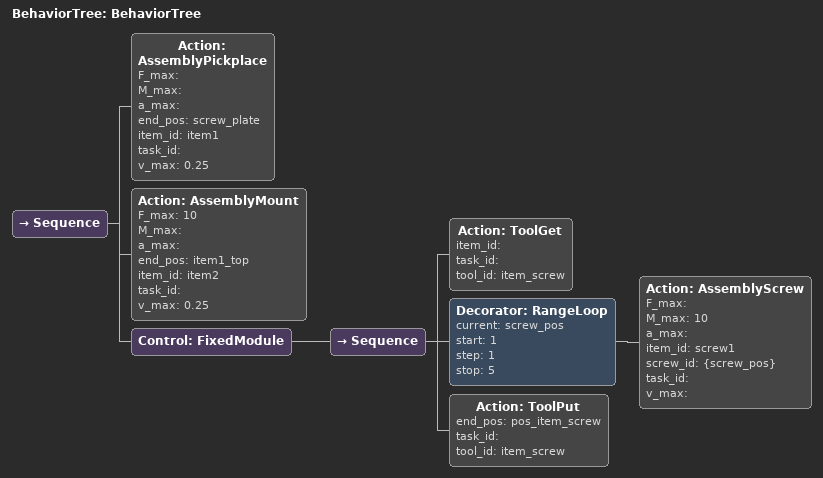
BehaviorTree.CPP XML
<?xml version="1.0"?>
<root main_tree_to_execute="BehaviorTree">
    <BehaviorTree ID="BehaviorTree">
        <Sequence>
            <Action F_max="" ID="AssemblyPickplace" M_max="" a_max="" end_pos="screw_plate" item_id="item1" task_id="" v_max="0.25"/>
            <Action F_max="10" ID="AssemblyMount" M_max="" a_max="" end_pos="item1_top" item_id="item2" task_id="" v_max="0.25"/>
            <Control ID="FixedModule">
                <Sequence>
                    <Action ID="ToolGet" item_id="" task_id="" tool_id="item_screw"/>
                    <Decorator ID="RangeLoop" current="screw_pos" start="1" step="1" stop="5">
                        <Action F_max="" ID="AssemblyScrew" M_max="10" a_max="" item_id="screw1" screw_id="{screw_pos}" task_id="" v_max=""/>
                    </Decorator>
                    <Action ID="ToolPut" end_pos="pos_item_screw" task_id="" tool_id="item_screw"/>
                </Sequence>
            </Control>
        </Sequence>
    </BehaviorTree>
</root>
